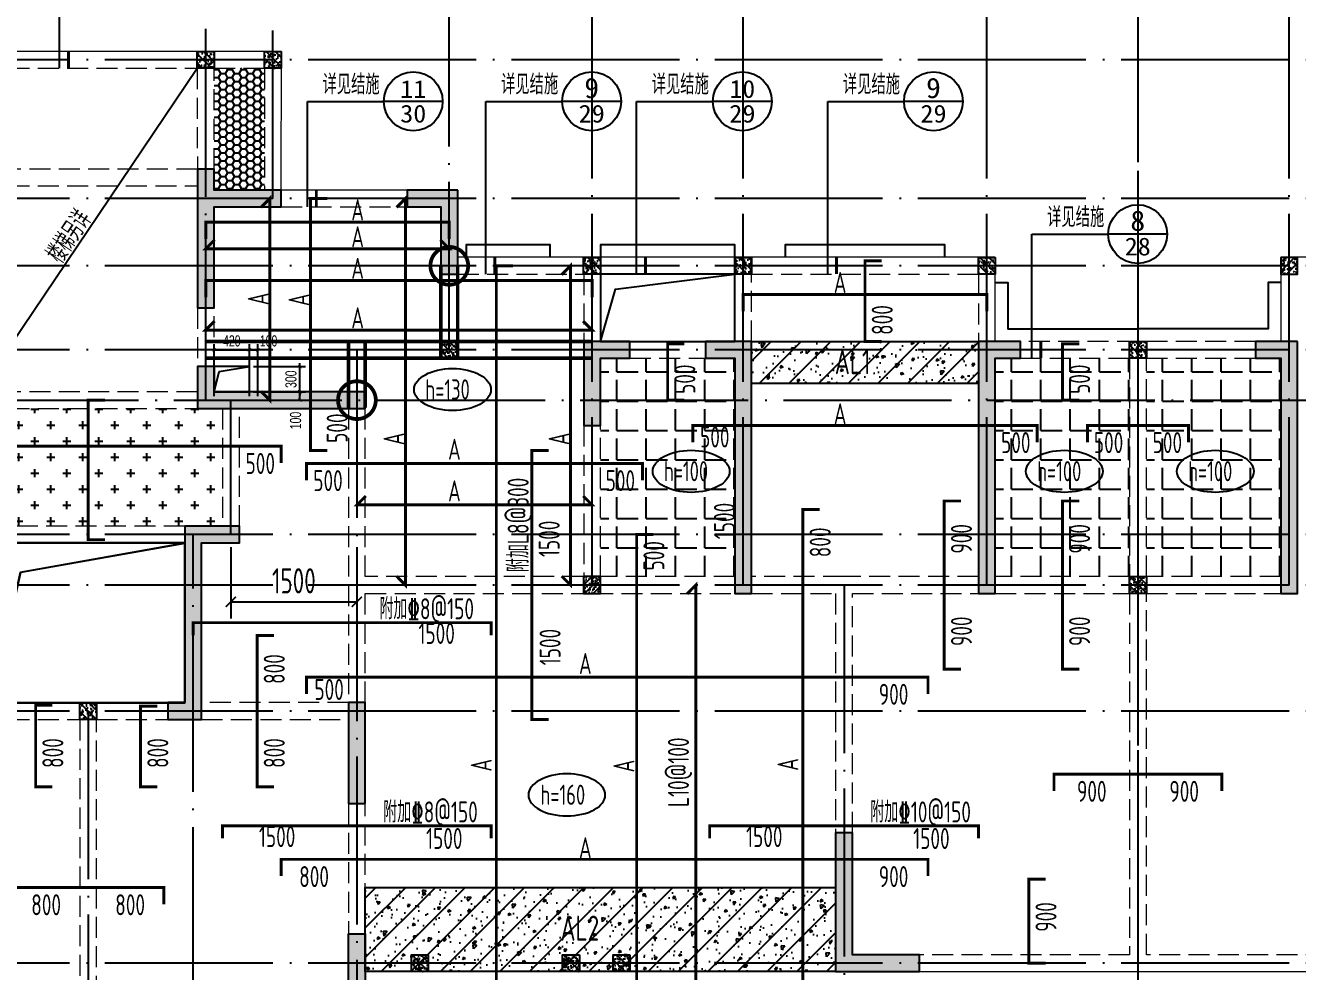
# Model space of a CAD drawing. Extents: x -668857 to 143095, y -247466 to 228182.
# Drawn here: x -201769 to -186622, y 64694 to 75954 of the extents above; entities that cross this region are included whole.
import ezdxf
from ezdxf.enums import TextEntityAlignment as Align

# ---------------------------------------------------------------- set-up
doc = ezdxf.new("R2010")
doc.units = 0
doc.header["$LTSCALE"] = 1000
for name, pattern in [('CENTER', [8, 5, -1, 1, -1]), ('DASH', [0.35, 0.25, -0.1]), ('DOTE', [2.42, 2, -0.2, 0.02, -0.2])]:
    doc.linetypes.add(name, pattern=pattern)
doc.layers.get('0').update_dxf_attribs({"linetype": 'CONTINUOUS'})
doc.layers.get('DEFPOINTS').update_dxf_attribs({"linetype": 'CONTINUOUS'})
doc.layers.add('+公共字体', color=7, linetype='CONTINUOUS', lineweight=20)
for name, color, linetype in [('A-DOTE', 10, 'DOTE'), ('BEAM', 4, 'DASH'), ('DIM_IDEN', 67, 'CONTINUOUS'), ('PUB_TEXT', 2, 'CONTINUOUS'), ('ROOF', 183, 'CONTINUOUS'), ('S-B板填充', 251, 'CONTINUOUS'), ('S-B板标注', 3, 'CONTINUOUS'), ('S-B板配筋', 6, 'CONTINUOUS'), ('S-B板配筋号', 7, 'CONTINUOUS'), ('S-C承台编号', 6, 'CONTINUOUS'), ('S-D洞口', 4, 'CONTINUOUS'), ('S-D洞口标注', 3, 'CONTINUOUS'), ('S-L主梁线', 4, 'DASH'), ('S-Q墙填充', 252, 'CONTINUOUS'), ('S-Q墙实线', 6, 'CONTINUOUS'), ('S-Q墙标注', 3, 'CONTINUOUS'), ('S-板正筋', 2, 'CONTINUOUS'), ('S-构造柱', 212, 'CONTINUOUS'), ('TEXT', 2, 'CONTINUOUS'), ('THIN', 7, 'CONTINUOUS'), ('水平筋标注', 7, 'CONTINUOUS'), ('看线', 251, 'CONTINUOUS')]:
    doc.layers.add(name, color=color, linetype=linetype)
doc.layers.add('配箍校核', color=34, linetype='CONTINUOUS', plot=False)
doc.styles.add('_TCH_AXIS', font='COMPLEX', dxfattribs={"bigfont": 'GBCBIG'})
doc.styles.add('_TCH_LABEL', font='simhei.ttf')
doc.styles.add('TSSD_REIN', font='tssdeng.shx', dxfattribs={"width": 0.7, "height": 300, "bigfont": 'tssdchn.shx'})
doc.styles.add('结构文字', font='zstxt.shx', dxfattribs={"width": 0.7, "bigfont": 'zshz.shx'})
doc.dimstyles.new('STRUCK', dxfattribs={"dimtxt": 400, "dimasz": 121, "dimexe": 200, "dimexo": 150, "dimgap": 115, "dimtad": 1, "dimdec": 0, "dimdsep": 46, "dimtxsty": '结构文字', "dimblk": 'ARCHTICK', "dimcen": 400, "dimclrd": 3, "dimclre": 3, "dimclrt": 7, "dimadec": 0, "dimazin": 0, "dimtfac": 1, "dimtdec": 0, "dimtix": 1, "dimtmove": 2, "dimatfit": 3, "dimldrblk": '_DIMX', "dimfxl": 0, "dimtolj": 1, "dimtzin": 0, "dimarcsym": 0})
doc.dimstyles.new('STRUCK30', dxfattribs={"dimscale": 0.33333, "dimtxt": 400, "dimasz": 121, "dimexe": 200, "dimexo": 150, "dimgap": 115, "dimtad": 1, "dimdec": 0, "dimdsep": 46, "dimtxsty": '结构文字', "dimblk": 'ARCHTICK', "dimcen": 400, "dimclrd": 3, "dimclre": 3, "dimclrt": 7, "dimadec": 0, "dimazin": 0, "dimtfac": 1, "dimtdec": 0, "dimtix": 1, "dimtmove": 2, "dimatfit": 3, "dimldrblk": '_DIMX', "dimfxl": 0, "dimtolj": 1, "dimtzin": 0, "dimarcsym": 0})

# ---------------------------------------------------------------- blocks, each defined once
blk = doc.blocks.new('20210726.16395156')
at = {"layer": 'A-DOTE'}
for p, q in [((18500, 13100.3), (18500, 18249.9)), ((19300, 15500), (19300, 18249.9)), ((21400, 13700), (21400, 18249.9)), ((23100, 10900), (23100, 18249.9)), ((24900, 10900), (24900, 18249.9)), ((27800, 10900), (27800, 18249.9)), ((29600, 18249.9), (29600, 3600)), ((31400, 10900), (31400, 18249.9)), ((55600, 17150), (3600, 17150)), ((55600, 15500), (3600, 15500)), ((55600, 14700), (3600, 14700)), ((55600, 13700), (3600, 13700)), ((20299.8, 13700), (20300, 3600)), ((3600, 13100.3), (55600, 13100.3)), ((18800, 11500), (18800, 13100)), ((55600, 11500), (3600, 11500)), ((18350, 3600.1), (18350, 11500)), ((55600, 10900), (3600, 10900)), ((26100, 10900), (26100, 3600)), ((55600, 9400), (3600, 9400)), ((17100, 9400), (17100, 3600)), ((55600, 6400), (3600, 6400))]:
    blk.add_line(p, q, dxfattribs=at)
blk = doc.blocks.new('20210729.03501652')
at = {"layer": '看线', "color": 202, "ltscale": 0.5}
for points in [[(17500, 10900), (17500, 11050), (16500, 11050), (16500, 10900)], [(19700, 10900), (19700, 11050), (18100, 11050), (18100, 10900)], [(22200, 10900), (22200, 11050), (20300, 11050), (20300, 10900)], [(22800, 10600), (22950, 10600), (22950, 10050), (24500, 10050)], [(26200, 10600), (26050, 10600), (26050, 10050), (24500, 10050)]]:
    blk.add_lwpolyline(points, dxfattribs=at)
blk = doc.blocks.new('_ArchTick')
at = {"color": 0, "linetype": 'ByBlock', "const_width": 0.15}
blk.add_lwpolyline([(-0.5, -0.5), (0.5, 0.5)], dxfattribs=at)
blk = doc.blocks.new('*D543')
at = {"layer": 'DEFPOINTS', "color": 0}
for p in [(-199102, 71894), (-198502, 71894), (-199102, 71594)]:
    blk.add_point(p, dxfattribs=at)
at = {"layer": 'S-D洞口标注', "color": 3, "lineweight": -2}
for p, q in [((-199052, 71894), (-198436, 71894)), ((-198502, 71894), (-198502, 71935)), ((-198502, 71594), (-198502, 71894)), ((-199052, 71594), (-198436, 71594)), ((-198502, 71594), (-198502, 71554))]:
    blk.add_line(p, q, dxfattribs=at)
at = {"layer": 'S-D洞口标注', "color": 3, "lineweight": -2, "xscale": 40.33293, "yscale": 40.33293, "zscale": 40.33293}
for p, rotation in [((-198502, 71894), 270), ((-198502, 71594), 90)]:
    blk.add_blockref('_ArchTick', p, dxfattribs=dict(at, rotation=rotation))
at = {"layer": 'S-D洞口标注', "color": 7, "insert": (-198607, 71744), "char_height": 133.3, "attachment_point": 5, "rotation": 90, "style": '结构文字'}
blk.add_mtext('\\A1;300', dxfattribs=at)
blk = doc.blocks.new('_DIMX')
blk.add_line((-150, 0), (150, 0))
at = {"const_width": 50}
blk.add_lwpolyline([(-70, -70), (70, 70)], dxfattribs=at)
blk = doc.blocks.new('*D544')
at = {"layer": 'DEFPOINTS', "color": 0}
for p in [(-199102, 72094), (-199522, 71494), (-199102, 71494)]:
    blk.add_point(p, dxfattribs=at)
at = {"layer": 'S-D洞口标注', "color": 3, "lineweight": -2}
for p, q in [((-199522, 71544), (-199522, 72160)), ((-199102, 71544), (-199102, 72160)), ((-199522, 72094), (-199102, 72094))]:
    blk.add_line(p, q, dxfattribs=at)
at = {"layer": 'S-D洞口标注', "color": 3, "lineweight": -2, "xscale": 40.33293, "yscale": 40.33293, "zscale": 40.33293, "rotation": 180}
blk.add_blockref('_ArchTick', (-199522, 72094), dxfattribs=at)
at = {"layer": 'S-D洞口标注', "color": 3, "lineweight": -2, "xscale": 40.33293, "yscale": 40.33293, "zscale": 40.33293}
blk.add_blockref('_ArchTick', (-199102, 72094), dxfattribs=at)
at = {"layer": 'S-D洞口标注', "color": 7, "insert": (-199312, 72199), "char_height": 133.3, "attachment_point": 5, "style": '结构文字'}
blk.add_mtext('\\A1;420', dxfattribs=at)
blk = doc.blocks.new('*D545')
at = {"layer": 'DEFPOINTS', "color": 0}
for p in [(-199002, 72094), (-199102, 71494), (-199002, 71494)]:
    blk.add_point(p, dxfattribs=at)
at = {"layer": 'S-D洞口标注', "color": 3, "lineweight": -2}
for p, q in [((-199102, 71544), (-199102, 72160)), ((-199002, 71544), (-199002, 72160)), ((-199102, 72094), (-199002, 72094))]:
    blk.add_line(p, q, dxfattribs=at)
at = {"layer": 'S-D洞口标注', "color": 3, "lineweight": -2, "xscale": 40.33293, "yscale": 40.33293, "zscale": 40.33293, "rotation": 180}
blk.add_blockref('_ArchTick', (-199102, 72094), dxfattribs=at)
at = {"layer": 'S-D洞口标注', "color": 3, "lineweight": -2, "xscale": 40.33293, "yscale": 40.33293, "zscale": 40.33293}
blk.add_blockref('_ArchTick', (-199002, 72094), dxfattribs=at)
at = {"layer": 'S-D洞口标注', "color": 7, "insert": (-198874, 72199), "char_height": 133.3, "attachment_point": 5, "style": '结构文字'}
blk.add_mtext('\\A1;100', dxfattribs=at)
blk = doc.blocks.new('*D546')
at = {"layer": 'DEFPOINTS', "color": 0}
for p in [(-199102, 71594), (-199102, 71494), (-198502, 71594)]:
    blk.add_point(p, dxfattribs=at)
at = {"layer": 'S-D洞口标注', "color": 3, "lineweight": -2}
for p, q in [((-199052, 71594), (-198436, 71594)), ((-199052, 71494), (-198436, 71494)), ((-198502, 71494), (-198502, 71594))]:
    blk.add_line(p, q, dxfattribs=at)
at = {"layer": 'S-D洞口标注', "color": 3, "lineweight": -2, "xscale": 40.33293, "yscale": 40.33293, "zscale": 40.33293}
for p, rotation in [((-198502, 71594), 90), ((-198502, 71494), 270)]:
    blk.add_blockref('_ArchTick', p, dxfattribs=dict(at, rotation=rotation))
at = {"layer": 'S-D洞口标注', "color": 7, "insert": (-198552, 71252), "char_height": 133.3, "attachment_point": 5, "rotation": 90, "style": '结构文字'}
blk.add_mtext('\\A1;100', dxfattribs=at)
blk = doc.blocks.new('20210803.22403995')
at = {"layer": '+公共字体', "color": 2, "const_width": 45}
for points in [[(-847438, -168387, 1), (-847438, -167937, 1), (-847438, -168387, -1)], [(-848538, -169986, 1), (-848538, -169536, 1), (-848538, -169986, -1)]]:
    blk.add_lwpolyline(points, format="xyb", dxfattribs=at)
blk = doc.blocks.new('20210807.15312791')
at = {"layer": 'S-Q墙填充'}
h = blk.add_hatch(color=252, dxfattribs=at)
h.dxf.hatch_style = 1
h.paths.add_polyline_path([(74816, 67840), (74816, 66540), (75016, 66540), (75016, 67740), (75815, 67740), (75815, 67940), (75016, 67940), (75016, 68190), (74816, 68190)])
h = blk.add_hatch(color=252, dxfattribs=at)
h.dxf.hatch_style = 1
h.paths.add_polyline_path([(77916, 67940), (77316, 67940), (77316, 67740), (77716, 67740), (77716, 66940), (77916, 66940)])
h = blk.add_hatch(color=252, dxfattribs=at)
h.dxf.hatch_style = 1
h.paths.add_polyline_path([(79416, 66140), (79416, 65140), (79616, 65140), (79616, 65940), (79966, 65940), (79966, 66140)])
h = blk.add_hatch(color=252, dxfattribs=at)
h.dxf.hatch_style = 1
h.paths.add_polyline_path([(81416, 66140), (80866, 66140), (80866, 65940), (81216, 65940), (81216, 63140), (81416, 63140)])
h = blk.add_hatch(color=252, dxfattribs=at)
h.dxf.hatch_style = 1
h.paths.add_polyline_path([(84116, 66140), (84116, 63140), (84316, 63140), (84316, 65940), (84616, 65940), (84616, 66140)])
h = blk.add_hatch(color=252, dxfattribs=at)
h.dxf.hatch_style = 1
h.paths.add_polyline_path([(87916, 66140), (87416, 66140), (87416, 65940), (87716, 65940), (87716, 63140), (87916, 63140)])
h = blk.add_hatch(color=252, dxfattribs=at)
h.dxf.hatch_style = 1
h.paths.add_polyline_path([(75016, 65540), (75016, 65840), (74816, 65840), (74816, 65340), (75216, 65340), (76816, 65340), (76816, 65540), (75216, 65540)])
h = blk.add_hatch(color=252, dxfattribs=at)
h.dxf.hatch_style = 1
h.paths.add_polyline_path([(74866, 61640), (74866, 63740), (75316, 63740), (75316, 63940), (74666, 63940), (74666, 61840), (74466, 61840), (74466, 61640)])
h = blk.add_hatch(color=252, dxfattribs=at)
h.dxf.hatch_style = 1
h.paths.add_polyline_path([(76816, 60640), (76816, 61840), (76616, 61840), (76616, 60640)])
h = blk.add_hatch(color=252, dxfattribs=at)
h.dxf.hatch_style = 1
h.paths.add_polyline_path([(82416, 58640), (83316, 58640), (83416, 58640), (83416, 58840), (83316, 58840), (82616, 58840), (82616, 60290), (82416, 60290)])
h = blk.add_hatch(color=252, dxfattribs=at)
h.dxf.hatch_style = 1
h.paths.add_polyline_path([(76816, 57440), (76066, 57440), (76066, 57640), (76616, 57640), (76616, 58740), (76616, 59090), (76816, 59090), (76816, 58740)])
at = {"layer": 'S-D洞口', "color": 5}
for points in [[(79616, 66140), (81216, 66140), (81216, 66940), (79616, 66940), (79616, 66140), (79793, 66762), (81216, 66940)], [(72366, 61840), (74666, 61840), (74666, 63740), (72366, 63740), (72366, 61840), (72712, 63393), (74666, 63740)]]:
    blk.add_lwpolyline(points, dxfattribs=at)
at = {"layer": 'S-L主梁线', "linetype": 'ByBlock', "lineweight": 18}
for p, q in [((74915, 69590), (72116, 69590)), ((75816, 69590), (74915, 69590)), ((75815, 67940), (75816, 69590)), ((77316, 67940), (75815, 67940)), ((79516, 67140), (77916, 67140)), ((81316, 67140), (79516, 67140)), ((84316, 67140), (81316, 67140)), ((84316, 66140), (84316, 67140)), ((87716, 67140), (87716, 66140)), ((90716, 67140), (87716, 67140)), ((79616, 66940), (81216, 66940)), ((79616, 66140), (79616, 66940)), ((81216, 66940), (81216, 66140)), ((80866, 66140), (79966, 66140)), ((72366, 63740), (74666, 63740)), ((73516, 61840), (72566, 61840)), ((74466, 61840), (73516, 61840)), ((83416, 58640), (86016, 58640)), ((86016, 58640), (88616, 58640))]:
    blk.add_line(p, q, dxfattribs=at)
at = {"layer": 'S-L主梁线', "linetype": 'DASH', "lineweight": 18}
for p, q in [((72216, 69390), (74815, 69390)), ((74815, 69390), (74816, 68190)), ((75015, 69390), (75616, 69390)), ((75016, 68190), (75015, 69390)), ((75616, 69390), (75615, 67940)), ((74816, 68190), (72216, 68190)), ((72216, 67990), (74816, 67990)), ((75815, 67740), (77316, 67740)), ((77916, 66940), (79416, 66940)), ((79416, 66940), (79416, 66140)), ((81416, 66940), (84116, 66940)), ((81416, 66140), (81416, 66940)), ((84116, 66940), (84116, 66140)), ((74816, 66540), (74816, 65840)), ((75016, 65840), (75016, 66540)), ((86016, 66140), (84616, 66140)), ((87416, 66140), (86016, 66140)), ((79966, 65940), (80866, 65940)), ((84616, 65940), (85916, 65940)), ((85916, 65940), (85916, 63340)), ((86116, 65940), (87416, 65940)), ((86116, 63340), (86116, 65940)), ((74816, 65540), (72216, 65540)), ((72216, 65340), (74816, 65340)), ((75116, 65340), (75116, 63940)), ((75316, 63940), (75316, 65340)), ((76616, 65340), (76616, 63240)), ((76816, 63340), (76816, 65340)), ((79416, 65140), (79416, 63340)), ((79616, 63340), (79616, 65140)), ((74666, 63940), (72366, 63940)), ((79416, 63340), (76816, 63340)), ((81216, 63340), (79616, 63340)), ((82516, 63340), (81416, 63340)), ((84116, 63340), (82516, 63340)), ((85916, 63340), (84316, 63340)), ((87716, 63340), (86116, 63340)), ((76616, 63240), (76616, 61840)), ((76816, 63140), (79516, 63140)), ((76816, 61840), (76816, 63140)), ((79516, 63140), (81216, 63140)), ((81416, 63140), (82416, 63140)), ((82416, 63140), (82416, 60290)), ((82616, 63140), (84116, 63140)), ((82616, 60290), (82616, 63140)), ((84316, 63140), (85916, 63140)), ((85916, 63140), (85916, 58840)), ((86116, 58840), (86116, 63140)), ((86116, 63140), (87716, 63140)), ((76616, 61840), (74866, 61840)), ((72566, 61640), (73416, 61640)), ((73416, 61640), (73416, 57640)), ((73616, 57640), (73616, 61640)), ((73616, 61640), (74466, 61640)), ((74866, 61640), (76616, 61640)), ((76616, 60640), (76616, 59090)), ((76816, 59090), (76816, 60640)), ((85916, 58840), (83416, 58840)), ((88616, 58840), (86116, 58840))]:
    blk.add_line(p, q, dxfattribs=at)
at = {"layer": 'S-Q墙实线'}
for points in [[(74816, 67840), (74816, 66540), (75016, 66540), (75016, 67740), (75815, 67740), (75815, 67940), (75016, 67940), (75016, 68190), (74816, 68190)], [(77916, 67940), (77316, 67940), (77316, 67740), (77716, 67740), (77716, 66940), (77916, 66940)], [(79416, 66140), (79416, 65140), (79616, 65140), (79616, 65940), (79966, 65940), (79966, 66140)], [(81416, 66140), (80866, 66140), (80866, 65940), (81216, 65940), (81216, 63140), (81416, 63140)], [(84116, 66140), (84116, 63140), (84316, 63140), (84316, 65940), (84616, 65940), (84616, 66140)], [(87916, 66140), (87416, 66140), (87416, 65940), (87716, 65940), (87716, 63140), (87916, 63140)], [(75016, 65540), (75016, 65840), (74816, 65840), (74816, 65340), (75216, 65340), (76816, 65340), (76816, 65540), (75216, 65540)], [(74866, 61640), (74866, 63740), (75316, 63740), (75316, 63940), (74666, 63940), (74666, 61840), (74466, 61840), (74466, 61640)], [(76816, 60640), (76816, 61840), (76616, 61840), (76616, 60640)], [(82416, 58640), (83316, 58640), (83416, 58640), (83416, 58840), (83316, 58840), (82616, 58840), (82616, 60290), (82416, 60290)], [(76816, 57440), (76066, 57440), (76066, 57640), (76616, 57640), (76616, 58740), (76616, 59090), (76816, 59090), (76816, 58740)]]:
    blk.add_lwpolyline(points, close=True, dxfattribs=at)
blk = doc.blocks.new('20210809.10301159')
at = {"layer": 'THIN', "linetype": 'CENTER'}
blk.add_line((150, 23867), (150, 0), dxfattribs=at)
blk = doc.blocks.new('20210730.02141516')
at = {"layer": 'S-构造柱'}
h = blk.add_hatch(dxfattribs=at)
h.set_pattern_fill('ARMORED', color=256, scale=15, angle=-90, style=0)
h.set_pattern_definition([(320, (-154189.41, 3278673.45), (-9.4128202, -107.5890274), [11.25, -123.75]), (265, (-154189.41, 3278673.45), (112.82882, 20.8127), [9, -99]), (10.4514, (-154190.19, 3278664.49), (103.4159313, -86.7764073), [9.5610285, -105.1713168]), (316.1842, (-154159.41, 3278673.45), (-24.827852, -160.0861573), [16.875, -185.625]), (6.6356, (-154161.48, 3278660.11), (146.117681, -140.199406), [14.341543, -157.75695]), (261.1842, (-154159.41, 3278673.45), (146.11779, -140.199292), [13.5, -148.5]), (291, (-154166.91, 3278658.45), (-60.3928336, -89.5360578), [11.25, -123.75]), (236, (-154166.91, 3278658.45), (108.7725068, -36.4972998), [9, -99]), (341.4514, (-154171.94, 3278650.99), (48.3795745, -126.0333943), [9.5610285, -105.1713168]), (307.5, (-154189.41, 3278673.454), (49.93407807, -1.8239783), [0, -97.8, 0, -100.5, 0, -99.375]), (277.5, (-154189.41, 3278673.454), (59.1617568, -39.4604306), [0, -57.3, 0, -95.55, 0, -37.875]), (237.5, (-154189.41, 3278706.904), (-3.38323076, -80.07336543), [0, -37.5, 0, -117, 0, -155.25]), (227.5, (-154189.41, 3278721.904), (15.0157473, -87.4779254), [0, -48.75, 0, -77.7, 0, -110.25]), (315, (-154189.41, 3278673.454), (53.0330086, 53.0330086), [])])
h.paths.add_polyline_path([(200, 200), (200, 0), (0, 0), (0, 200)])
blk.add_lwpolyline([(200, 200), (200, 0), (0, 0), (0, 200)], close=True, dxfattribs=at)
blk = doc.blocks.new('20210809.18285270')
at = {"layer": 'ROOF', "rotation": 359.9999999538236}
for p in [(13900, 12550), (14700, 12550)]:
    blk.add_blockref('20210730.02141516', p, dxfattribs=at)
at = {"layer": 'ROOF'}
for p in [(18500, 10100), (20300, 10100), (23200, 10100), (16800, 9100), (25000, 9100), (25000, 6300), (12500, 4800), (16450, 1800), (18250, 1800), (18850, 1800)]:
    blk.add_blockref('20210730.02141516', p, dxfattribs=at)
at = {"layer": 'ROOF', "xscale": -1, "rotation": 4.61764226855621e-08}
for p in [(27000, 10100), (18700, 6300)]:
    blk.add_blockref('20210730.02141516', p, dxfattribs=at)
blk = doc.blocks.new('*D471')
at = {"layer": 'DEFPOINTS', "color": 0}
for p in [(-200559, -4859), (-199059, -4859), (-199059, -5659)]:
    blk.add_point(p, dxfattribs=at)
at = {"layer": 'S-Q墙标注', "color": 3, "lineweight": -2}
for p, q in [((-200559, -5009), (-200559, -5859)), ((-199059, -5009), (-199059, -5859)), ((-200559, -5659), (-199059, -5659))]:
    blk.add_line(p, q, dxfattribs=at)
at = {"layer": 'S-Q墙标注', "color": 3, "lineweight": -2, "xscale": 121, "yscale": 121, "zscale": 121, "rotation": 180}
blk.add_blockref('_ArchTick', (-200559, -5659), dxfattribs=at)
at = {"layer": 'S-Q墙标注', "color": 3, "lineweight": -2, "xscale": 121, "yscale": 121, "zscale": 121}
blk.add_blockref('_ArchTick', (-199059, -5659), dxfattribs=at)
at = {"layer": 'S-Q墙标注', "color": 7, "insert": (-199809, -5409), "char_height": 300, "attachment_point": 5, "style": 'TSSD_REIN'}
blk.add_mtext('\\A1;1500', dxfattribs=at)
blk = doc.blocks.new('20210810.07360379')
at = {"layer": 'DIM_IDEN'}
for p, q in [((12508, 14555), (12508, 15853)), ((15459, 14161), (16368, 14161)), ((15459, 12905), (15459, 14161)), ((17068, 14161), (16368, 14161)), ((17584, 14161), (18493, 14161)), ((17584, 12105), (17584, 14161)), ((19193, 14161), (18493, 14161)), ((19378, 14161), (20287, 14161)), ((19378, 12105), (19378, 14161)), ((20987, 14161), (20287, 14161)), ((21653, 14161), (22562, 14161)), ((21653, 12105), (21653, 14161)), ((23262, 14161), (22562, 14161)), ((24085, 12581), (24994, 12581)), ((24085, 11105), (24085, 12581)), ((25694, 12581), (24994, 12581))]:
    blk.add_line(p, q, dxfattribs=at)
at = {"layer": 'DIM_IDEN', "const_width": 35}
for points in [[(12613, 14555), (12613, 14755)], [(15564, 12905), (15564, 13105)], [(17689, 12105), (17689, 12305)], [(19483, 12105), (19483, 12305)], [(21758, 12105), (21758, 12305)], [(24190, 11105), (24190, 11305)]]:
    blk.add_lwpolyline(points, dxfattribs=at)
at = {"layer": 'DIM_IDEN'}
for centre in [(16718, 14161), (18843, 14161), (20637, 14161), (22912, 14161), (25344, 12581)]:
    blk.add_circle(centre, 350, dxfattribs=at)
at = {"layer": 'PUB_TEXT', "style": '_TCH_AXIS'}
for p in [(15638, 14245), (17763, 14245), (19557, 14245), (21833, 14245), (24265, 12665)]:
    blk.add_text('详见结施', height=236.3, dxfattribs=at).set_placement(p)
at = {"layer": 'PUB_TEXT', "style": '_TCH_LABEL'}
for s, height, width, p, p2 in [('11', 210.8, 1.034884, (16561, 14202), (16875, 14202)), ('9', 242, 1.011364, (18755, 14200), (18931, 14200)), ('10', 213.8, 0.988889, (20485, 14202), (20789, 14202)), ('9', 242, 1.011364, (22824, 14200), (23000, 14200)), ('30', 212, 1.017143, (16563, 13909), (16873, 13909)), ('29', 211.6, 1.022989, (18687, 13909), (18999, 13909)), ('29', 211.6, 1.022989, (20481, 13909), (20793, 13909)), ('29', 211.6, 1.022989, (22757, 13909), (23068, 13909)), ('8', 242, 1.017143, (25256, 12620), (25433, 12620)), ('28', 212.3, 1.011364, (25190, 12328), (25499, 12328))]:
    blk.add_text(s, height=height, dxfattribs=dict(at, width=width)).set_placement(p, p2, align=Align.FIT)
blk = doc.blocks.new('20210810.19092027')
at = {"layer": 'S-Q墙标注'}
dim = blk.add_linear_dim(base=(100917.7, 61274), p1=(99417.8, 62074), p2=(100917.7, 62074), dimstyle='STRUCK', override={"dimtxt": 300, "dimgap": 100, "dimtxsty": 'TSSD_REIN'}, dxfattribs=at)
dim.commit()
dim.dimension.update_dxf_attribs({"geometry": '*D471', "text_midpoint": (100167.7, 61524), "insert": (299976.5, 66933)})

msp = doc.modelspace()

# ---------------------------------------------------------------- hatches: boundary and pattern name
at = {"layer": 'BEAM', "linetype": 'ByBlock'}
h = msp.add_hatch(dxfattribs=at)
h.set_pattern_fill('ARMORED', color=252, scale=50, angle=180, style=0)
h.set_pattern_definition([(230, (-410893.58, 1986115.42), (-358.63009, 31.376067), [37.5, -412.5]), (175, (-410893.58, 1986115.42), (69.37567, -376.09607), [30, -330]), (280.4514, (-410923.47, 1986118.04), (-289.25469, -344.71977), [31.870095, -350.571056]), (226.1842, (-410893.6, 1986015.42), (-533.62052, 82.75951), [56.25, -618.75]), (276.6356, (-410938.05, 1986022.3), (-467.33135, -487.05894), [47.80514, -525.8565]), (171.1842, (-410893.6, 1986015.4), (-467.33097, -487.0593), [45, -495]), (201, (-410943.58, 1986040.42), (-298.453526, 201.309445), [37.5, -412.5]), (146, (-410943.58, 1986040.42), (-121.657666, -362.57502), [30, -330]), (251.4514, (-410968.45, 1986057.2), (-420.111314, -161.26525), [31.870095, -350.571056]), (217.5, (-410893.58, 1986115.42), (-6.079928, -166.446927), [0, -326, 0, -335, 0, -331.25]), (187.5, (-410893.58, 1986115.42), (-131.534769, -197.205856), [0, -191, 0, -318.5, 0, -126.25]), (147.5, (-410782.08, 1986115.42), (-266.911218, 11.277436), [0, -125, 0, -390, 0, -517.5]), (137.5, (-410732.08, 1986115.42), (-291.593085, -50.05249), [0, -162.5, 0, -259, 0, -367.5]), (225, (-410893.58, 1986115.42), (176.776695, -176.776695), [])])
h.paths.add_polyline_path([(-190422.45, 71694.12), (-193122.45, 71694.12), (-193122.45, 72194.12), (-190422.45, 72194.12)])
h = msp.add_hatch(dxfattribs=at)
h.set_pattern_fill('ARMORED', color=252, scale=50, angle=180, style=0)
h.set_pattern_definition([(230, (-415393.6, 1979115.43), (-358.63009, 31.376067), [37.5, -412.5]), (175, (-415393.6, 1979115.43), (69.37567, -376.09607), [30, -330]), (280.4514, (-415423.5, 1979118.05), (-289.25469, -344.71977), [31.870095, -350.571056]), (226.1842, (-415393.6, 1979015.43), (-533.62052, 82.75951), [56.25, -618.75]), (276.6356, (-415438.1, 1979022.33), (-467.33135, -487.05894), [47.80514, -525.8565]), (171.1842, (-415393.6, 1979015.43), (-467.33097, -487.0593), [45, -495]), (201, (-415443.6, 1979040.43), (-298.453526, 201.309445), [37.5, -412.5]), (146, (-415443.6, 1979040.43), (-121.657666, -362.57502), [30, -330]), (251.4514, (-415468.48, 1979057.2), (-420.111314, -161.26525), [31.870095, -350.571056]), (217.5, (-415393.61, 1979115.43), (-6.079928, -166.446927), [0, -326, 0, -335, 0, -331.25]), (187.5, (-415393.6, 1979115.43), (-131.534769, -197.205856), [0, -191, 0, -318.5, 0, -126.25]), (147.5, (-415282.11, 1979115.43), (-266.911218, 11.277436), [0, -125, 0, -390, 0, -517.5]), (137.5, (-415232.1, 1979115.43), (-291.593085, -50.05249), [0, -162.5, 0, -259, 0, -367.5]), (225, (-415393.6, 1979115.43), (176.776695, -176.776695), [])])
h.paths.add_polyline_path([(-192122.47, 64694.13), (-197722.47, 64694.13), (-197722.47, 65694.13), (-192122.47, 65694.13)])
at = {"layer": 'S-B板填充', "linetype": 'ByBlock'}
h = msp.add_hatch(dxfattribs=at)
h.set_pattern_fill('HONEY', color=252, scale=17.142857, style=0)
h.set_pattern_definition([(0, (-143844.01, -108592.28), (81.642857, 47.136514), [54.42857, -108.857143]), (120, (-143844.01, -108592.28), (-81.642847, 47.136531), [54.42857, -108.857143]), (60, (-143844.01, -108592.28), (1e-05, 94.273045), [-108.857143, 54.42857])])
h.paths.add_polyline_path([(-199522.77, 73994.12), (-198922.63, 73994.12), (-198922.63, 75444.12), (-199522.77, 75444.12)])
at = {"layer": 'S-B板填充'}
h = msp.add_hatch(dxfattribs=at)
h.set_pattern_fill('ANGLE', color=252, scale=50, style=0)
h.set_pattern_definition([(0, (-97288.52, -76249.75), (0, 349.25), [254, -95.25]), (90, (-97288.52, -76249.75), (-349.25, 2e-14), [254, -95.25])])
h.paths.add_polyline_path([(-194922.46, 71994.12), (-193322.45, 71994.12), (-193322.45, 69394.12), (-194922.46, 69394.12)])
h = msp.add_hatch(dxfattribs=at)
h.set_pattern_fill('ANGLE', color=252, scale=50, style=0)
h.set_pattern_definition([(0, (-92588.52, -76249.75), (0, 349.25), [254, -95.25]), (90, (-92588.52, -76249.75), (-349.25, 2e-14), [254, -95.25])])
h.paths.add_polyline_path([(-190222.46, 71994.12), (-188622.45, 71994.12), (-188622.45, 69394.12), (-190222.46, 69394.12)])
h = msp.add_hatch(dxfattribs=at)
h.set_pattern_fill('ANGLE', color=252, scale=50, style=0)
h.set_pattern_definition([(0, (-90788.5, -76249.75), (0, 349.25), [254, -95.25]), (90, (-90788.5, -76249.75), (-349.25, 2e-14), [254, -95.25])])
h.paths.add_polyline_path([(-188422.44, 71994.12), (-186822.43, 71994.12), (-186822.43, 69394.12), (-188422.44, 69394.12)])
h = msp.add_hatch(dxfattribs=at)
h.set_pattern_fill('CROSS', color=252, scale=30, style=0)
h.set_pattern_definition([(0, (-115788.5, -76249.75), (190.5, 190.5), [95.25, -285.75]), (90, (-115740.87, -76297.37), (-190.5, 190.5), [95.25, -285.75])])
h.paths.add_polyline_path([(-202622.51, 71394.39), (-199422.56, 71394.39), (-199422.56, 69994.12), (-202622.51, 69994.12)])

# ---------------------------------------------------------------- linework, layer by layer
at = {"layer": 'BEAM', "linetype": 'ByBlock'}
for points in [[(-190422.45, 71694.12), (-193122.45, 71694.12), (-193122.45, 72194.12), (-190422.45, 72194.12)], [(-192122.47, 64694.13), (-197722.47, 64694.13), (-197722.47, 65694.13), (-192122.47, 65694.13)]]:
    msp.add_lwpolyline(points, close=True, dxfattribs=at)
at = {"layer": 'S-B板标注'}
for centre in [(-196683.57, 71620.77), (-193842.58, 70647.2), (-189399.32, 70647.2), (-187601.37, 70647.2)]:
    msp.add_ellipse(centre, major_axis=(-457.33, 0), ratio=0.54724159, dxfattribs=at)
at = {"layer": 'S-B板标注', "extrusion": (0, 0, -1)}
msp.add_ellipse((-195322.35, 66796.35), major_axis=(457.33, -0.02), ratio=0.54724159, dxfattribs=at)
at = {"layer": 'S-B板配筋', "lineweight": 35, "const_width": 35}
for points in [[(-198964.85, 71600.45), (-198858.78, 71494.39), (-198858.78, 73894.12), (-198964.85, 73788.05)], [(-197350.3, 69400.19), (-197244.23, 69294.12), (-197244.23, 73894.12), (-197350.3, 73788.05)], [(-198174.4, 70894.39), (-198374.4, 70894.39), (-198374.4, 73894.12), (-198174.4, 73894.12)], [(-199622.45, 73414.21), (-199622.45, 73614.21), (-196722.44, 73614.21), (-196722.44, 73414.21)], [(-199516.38, 73401.98), (-199622.45, 73295.91), (-196722.45, 73295.91), (-196828.52, 73401.98)], [(-191572.44, 72194.12), (-191772.44, 72194.12), (-191772.44, 73154.12), (-191572.44, 73154.12)], [(-195962.06, 62994.28), (-196162.06, 62994.28), (-196162.06, 73094.12), (-195962.06, 73094.12)], [(-195384.44, 69400.19), (-195278.37, 69294.12), (-195278.37, 73094.12), (-195384.44, 72988.05)], [(-199622.44, 72719.56), (-199622.44, 72919.56), (-195022.44, 72919.56), (-195022.44, 72719.56)], [(-193222.44, 72550.95), (-193222.44, 72750.95), (-190322.44, 72750.95), (-190322.44, 72550.95)], [(-199516.38, 72435.27), (-199622.45, 72329.21), (-195022.45, 72329.21), (-195128.52, 72435.27)], [(-193922.44, 71494.12), (-194122.44, 71494.12), (-194122.44, 72164.12), (-193922.44, 72164.12)], [(-189222.45, 71494.12), (-189422.45, 71494.12), (-189422.45, 72164.12), (-189222.45, 72164.12)], [(-200822.44, 69834.12), (-201022.44, 69834.12), (-201022.44, 71494.39), (-200822.44, 71494.39)], [(-193822.45, 70994.12), (-193822.45, 71194.12), (-189722.45, 71194.12), (-189722.45, 70994.12)], [(-189122.45, 70994.12), (-189122.45, 71194.12), (-187922.45, 71194.12), (-187922.45, 70994.12)], [(-187922.43, 70994.12), (-187922.43, 71194.12), (-189122.43, 71194.12), (-189122.43, 70994.12)], [(-203322.51, 70746.09), (-203322.51, 70946.09), (-198722.56, 70946.09), (-198722.56, 70746.09)], [(-195538.26, 67694.12), (-195738.26, 67694.12), (-195738.26, 70894.12), (-195538.26, 70894.12)], [(-198422.45, 70541.78), (-198422.45, 70741.78), (-194422.44, 70741.78), (-194422.44, 70541.78)], [(-197716.39, 70353.58), (-197822.46, 70247.51), (-195022.45, 70247.51), (-195128.52, 70353.58)], [(-190629.32, 68294.12), (-190829.32, 68294.12), (-190829.32, 70294.12), (-190629.32, 70294.12)], [(-189222.45, 68294.12), (-189422.45, 68294.12), (-189422.45, 70294.12), (-189222.45, 70294.12)], [(-192311.28, 62994.28), (-192511.28, 62994.28), (-192511.28, 70194.12), (-192311.28, 70194.12)], [(-194291.14, 62994.28), (-194491.14, 62994.28), (-194491.14, 69894.12), (-194291.14, 69894.12)], [(-193892.45, 63100.35), (-193786.38, 62994.28), (-193786.38, 69294.12), (-193892.45, 69188.06)], [(-196222.42, 68696.45), (-196222.42, 68846.45), (-199772.42, 68846.45), (-199772.42, 68696.45)], [(-198811.14, 66894.12), (-199011.14, 66894.12), (-199011.13, 68694.12), (-198811.13, 68694.12)], [(-198422.45, 67999.07), (-198422.45, 68199.07), (-191022.45, 68199.07), (-191022.45, 67999.07)], [(-201447.43, 66894.12), (-201647.43, 66894.12), (-201647.43, 67864.12), (-201447.43, 67864.12)], [(-200197.43, 66894.12), (-200397.43, 66894.12), (-200397.43, 67854.12), (-200197.43, 67854.12)], [(-189522.45, 66844.12), (-189522.45, 67044.12), (-187522.45, 67044.12), (-187522.45, 66844.12)], [(-199422.37, 66278.15), (-199422.37, 66428.15), (-196222.37, 66428.15), (-196222.37, 66278.15)], [(-193622.37, 66278.15), (-193622.37, 66428.15), (-190422.37, 66428.15), (-190422.37, 66278.15)], [(-198722.45, 65829.34), (-198722.45, 66029.34), (-191022.45, 66029.34), (-191022.45, 65829.34)], [(-189622.45, 64794.12), (-189822.45, 64794.12), (-189822.45, 65794.12), (-189622.45, 65794.12)], [(-201922.43, 65494.12), (-201922.43, 65694.12), (-200122.43, 65694.12), (-200122.43, 65494.12)]]:
    msp.add_lwpolyline(points, dxfattribs=at)
at = {"layer": 'S-B板配筋号', "color": 1}
msp.add_lwpolyline([(-202322.44, 71594.39), (-199722.93, 75444.12)], dxfattribs=at)
at = {"layer": 'S-D洞口', "color": 5}
for points in [[(-194922.44, 72194.12), (-193322.44, 72194.12), (-193322.44, 72994.12), (-194922.44, 72994.12), (-194922.44, 72194.12), (-194744.66, 72816.34), (-193322.44, 72994.12)], [(-199522.44, 71594.39), (-199102.44, 71594.39), (-199102.44, 71894.39), (-199522.44, 71894.39), (-199522.44, 71594.39), (-199464.1, 71836.06), (-199102.44, 71894.39)], [(-202172.44, 67894.12), (-199872.44, 67894.12), (-199872.44, 69794.12), (-202172.44, 69794.12), (-202172.44, 67894.12), (-201825.61, 69447.29), (-199872.44, 69794.12)]]:
    msp.add_lwpolyline(points, dxfattribs=at)
at = {"layer": 'S-板正筋', "color": 5, "linetype": 'DASH', "const_width": 42.86}
for points in [[(-196822.44, 73094.12), (-196822.43, 71994.12)], [(-196622.44, 73094.12), (-196622.43, 71994.12)], [(-199622.45, 72194.12), (-195022.43, 72194.12)], [(-197922.45, 71403.67), (-197922.45, 72194.12)], [(-197722.44, 71403.67), (-197722.44, 72194.12)], [(-199622.45, 71994.12), (-195022.43, 71994.12)]]:
    msp.add_lwpolyline(points, dxfattribs=at)

# ---------------------------------------------------------------- block references
msp.add_blockref('20210729.03501652', (-213022.46, 62294.12))
at = {"layer": 'A-DOTE'}
msp.add_blockref('20210726.16395156', (-218122.44, 58394.07), dxfattribs=at)
at = {"layer": 'PUB_TEXT'}
msp.add_blockref('20210810.07360379', (-213869.52, 60889.49), dxfattribs=at)
at = {"layer": 'S-C承台编号'}
msp.add_blockref('20210803.22403995', (650715.7, 241255.65), dxfattribs=at)
at = {"layer": 'S-Q墙填充'}
msp.add_blockref('20210807.15312791', (-274538.08, 6054.58), dxfattribs=at)
at = {"layer": '水平筋标注'}
for name, p in [('20210809.10301159', (-188672.44, 57459.98)), ('20210810.19092027', (-298740.27, 7820.13))]:
    msp.add_blockref(name, p, dxfattribs=at)
at = {"layer": '配箍校核'}
msp.add_blockref('20210809.18285270', (-213622.46, 62893.96), dxfattribs=at)

# ---------------------------------------------------------------- texts
at = {"layer": 'S-B板标注', "color": 7, "style": 'TSSD_REIN', "width": 0.7}
for s, p in [('h=130', (-197008.26, 71502.62)), ('h=100', (-194167.27, 70529.06)), ('h=100', (-189724.01, 70529.06)), ('h=100', (-187926.06, 70529.06))]:
    msp.add_text(s, height=240, dxfattribs=at).set_placement(p)
msp.add_text('h=160', height=240, rotation=359.997282, dxfattribs=at).set_placement((-195637.36, 66678.22))
at = {"layer": 'S-B板配筋号', "color": 1, "style": 'TSSD_REIN', "width": 0.7}
for s, rotation, p in [('楼梯另详', 55.970982, (-201332.75, 73100.52)), ('A', 449.999992, (-198871.45, 72624.19)), ('A', 449.999992, (-198387.06, 72612.9)), ('A', 449.999992, (-197256.9, 70958.15)), ('A', 449.999992, (-195291.04, 70958.15)), ('附加L8@300', 449.999992, (-195776.88, 69448.43)), ('L10@100', 449.999992, (-193868.97, 66651.49)), ('A', 449.999992, (-196216.42, 67074.04)), ('A', 449.999992, (-192565.64, 67083.14))]:
    msp.add_text(s, height=250, rotation=rotation, dxfattribs=at).set_placement(p)
for s, p in [('A', (-197888.83, 73633.78)), ('A', (-197888.83, 73315.48)), ('A', (-197888.83, 72939.13)), ('A', (-192144.31, 72770.52)), ('A', (-197888.83, 72348.78)), ('A', (-192144.31, 71207.81)), ('A', (-196736.64, 70784.99)), ('A', (-196736.64, 70290.72)), ('附加%%1328@150', (-197554.19, 68887.01)), ('附加%%1328@150', (-197509.32, 66468.71)), ('附加%%13210@150', (-191709.32, 66468.71))]:
    msp.add_text(s, height=250, dxfattribs=at).set_placement(p)
at = {"layer": 'S-B板配筋号', "style": 'TSSD_REIN', "width": 0.7}
for s, p in [('800', (-191692.44, 72448.31)), ('500', (-194042.44, 71744.12)), ('500', (-189342.45, 71744.12)), ('500', (-198182.56, 71161.13)), ('1500', (-193571.61, 70056.16)), ('1500', (-195658.26, 69844.12)), ('900', (-190749.32, 69844.12)), ('900', (-189342.45, 69844.12)), ('800', (-192431.28, 69801.96)), ('500', (-194411.14, 69642.39)), ('900', (-190749.32, 68744.12)), ('900', (-189342.45, 68744.12)), ('1500', (-195647.45, 68555.68)), ('800', (-198931.13, 68294.12)), ('800', (-201567.43, 67294.12)), ('800', (-200317.43, 67294.12)), ('800', (-198931.14, 67294.12)), ('900', (-189742.45, 65344.12))]:
    msp.add_text(s, height=250, rotation=449.999992, dxfattribs=at).set_placement(p, align=Align.TOP_CENTER)
for s, p in [('500', (-193561.12, 71181.22)), ('500', (-189977.35, 71114.12)), ('500', (-188872.45, 71114.12)), ('500', (-188872.43, 71114.12)), ('500', (-188172.45, 71114.12)), ('500', (-188172.43, 71114.12)), ('500', (-198972.56, 70866.09)), ('500', (-198166.34, 70661.78)), ('500', (-194685.61, 70661.78)), ('1500', (-196872.75, 68843.42)), ('500', (-198153.05, 68176.6)), ('900', (-191432.31, 68119.07)), ('900', (-189072.45, 66964.12)), ('900', (-187972.45, 66964.12)), ('1500', (-198772.03, 66425.12)), ('1500', (-196782.05, 66402.82)), ('1500', (-192972.03, 66425.12)), ('1500', (-190982.05, 66402.82)), ('800', (-198332.31, 65949.34)), ('900', (-191432.31, 65949.34)), ('800', (-201522.43, 65614.12)), ('800', (-200522.43, 65614.12))]:
    msp.add_text(s, height=250, dxfattribs=at).set_placement(p, align=Align.TOP_CENTER)
for p in [(-195177.97, 68235.14), (-195177.97, 66043.4)]:
    msp.add_text('A', height=250, dxfattribs=at).set_placement(p)
msp.add_text('A', height=250, rotation=449.999992, dxfattribs=at).set_placement((-194518.88, 67064.24))
at = {"layer": 'TEXT', "color": 1, "style": 'TSSD_REIN', "width": 0.7}
for s, p in [('AL1', (-191707.78, 71803.51, 0)), ('AL2', (-194937.75, 65060.25, 0))]:
    msp.add_text(s, height=300, dxfattribs=at).set_placement(p, align=Align.RIGHT)

# ---------------------------------------------------------------- dimensions: what is measured, and where the dimension line sits
at = {"layer": 'S-D洞口标注'}
dim = msp.add_linear_dim(base=(-199102.44, 72093.79), p1=(-199522.44, 71493.79), p2=(-199102.44, 71494.39), dimstyle='STRUCK30', dxfattribs=at)
dim.commit()
dim.dimension.update_dxf_attribs({"geometry": '*D544', "text_midpoint": (-199312.44, 72198.79)})
dim = msp.add_linear_dim(base=(-199002.45, 72093.79), p1=(-199102.44, 71494.39), p2=(-199002.45, 71494.39), dimstyle='STRUCK30', dxfattribs=at)
dim.commit()
dim.dimension.update_dxf_attribs({"geometry": '*D545', "text_midpoint": (-198873.56, 72198.79), "dimtype": 160})
dim = msp.add_linear_dim(base=(-198502.44, 71894.39), p1=(-199102.44, 71594.39), p2=(-199102.44, 71894.39), angle=90, dimstyle='STRUCK30', dxfattribs=at)
dim.commit()
dim.dimension.update_dxf_attribs({"geometry": '*D543', "text_midpoint": (-198607.43, 71744.39)})
dim = msp.add_linear_dim(base=(-198502.44, 71594.39), p1=(-199102.44, 71494.39), p2=(-199102.44, 71594.39), angle=90, dimstyle='STRUCK30', dxfattribs=at)
dim.commit()
dim.dimension.update_dxf_attribs({"geometry": '*D546', "text_midpoint": (-198552.44, 71252.47), "dimtype": 160})

doc.saveas('drawing.dxf')
